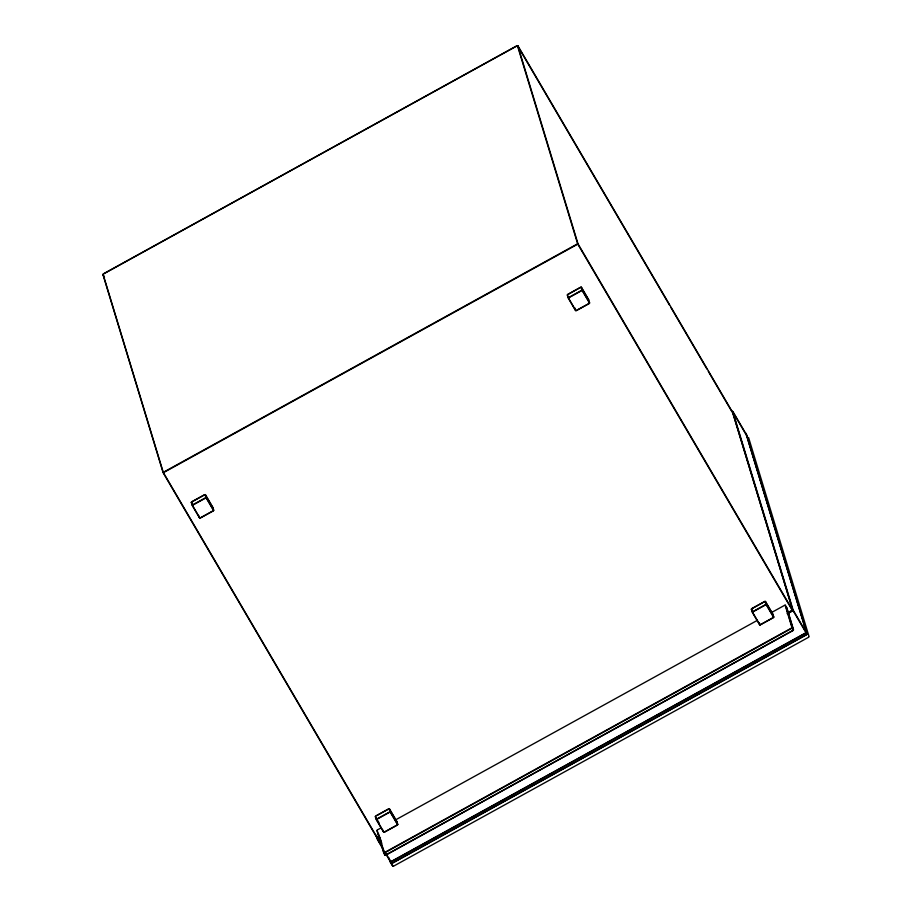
<?xml version="1.0" encoding="UTF-8"?>
<svg xmlns="http://www.w3.org/2000/svg" width="912" height="912" viewBox="0 0 912 912"><rect width="100%" height="100%" fill="white"/><g stroke="black" fill="none" stroke-linecap="round" stroke-linejoin="round"><path stroke-width="1.37" d="M103.364 273.851L517.024 45.691M103.466 273.999L517.138 45.839M163.601 472.142L577.273 243.983M163.772 472.484L577.444 244.325M191.611 501.851L204.755 494.6M567.617 294.473L580.762 287.223L567.697 294.576M191.702 501.965L204.847 494.714M192.546 504.94L205.702 497.69M568.552 297.551L581.696 290.301M192.683 505.191L205.827 497.941M568.678 297.814L581.833 290.563M200.161 517.959L213.305 510.709M576.156 310.57L589.312 303.32M200.241 518.073L213.385 510.823M576.247 310.684L589.391 303.434M375.664 816.035L388.808 808.784M751.659 608.657L764.815 601.407M376.941 815.488L388.9 808.898M751.75 608.771L764.894 601.51M376.599 819.124L389.743 811.874M752.605 611.735L765.749 604.485M376.724 819.375L389.88 812.125M752.731 611.998L765.875 604.747M377.34 829.943L381.079 827.879M394.782 820.321L757.382 620.342M772.327 612.089L784.787 605.215M384.203 832.143L397.358 824.893M760.209 624.766L773.353 617.504M384.294 832.257L397.438 825.007M760.289 624.868L773.444 617.618M377.796 838.801L380.293 837.421M787.375 612.898L792.357 610.151M377.978 839.131L380.464 837.763M787.546 613.24L792.528 610.493M787.193 613.651L792.186 610.903M788.561 613.103L792.3 611.04M384.248 852.686L791.696 627.958M384.397 852.982L791.855 628.254M385.616 855.057L793.064 630.329M385.708 855.182L793.166 630.454M390.587 861.817L806.174 632.597M390.689 862.011L806.276 632.791M392.057 863.174L806.607 634.524M392.171 863.322L806.721 634.672M393.266 866.332L808.807 637.146M392.855 866.366L390.416 862.353M732.906 411.574L746.597 434.944M732.621 411.62L746.312 435.001M517.982 45.931L732.336 411.848M517.685 45.976L669.465 305.064M670.901 307.526L706.868 368.915M708.305 371.366L732.04 411.893M793.315 610.379L807.006 633.76M793.075 610.63L806.778 634M578.219 244.222L792.574 610.128M577.991 244.462L792.346 610.367M792.528 628.163L793.406 629.656M792.334 628.368L793.201 629.861M581.48 287.394L588.662 299.66M765.521 601.578L772.715 613.844M581.263 287.428L588.445 299.695M765.305 601.612L772.498 613.89M582.415 290.483L589.597 302.75M766.468 604.667L773.65 616.934M582.244 290.654L589.426 302.932M766.285 604.85L773.479 617.116M751.454 609.341L752.89 611.792M568.564 298.201L575.746 310.479M752.605 612.385L759.799 624.663M568.347 298.235L575.529 310.513M752.389 612.431L759.582 624.697M103.079 274.763L104.515 277.225M205.474 494.783L212.667 507.049M389.527 808.967L396.709 821.233M205.257 494.817L212.45 507.083M389.31 809.001L396.492 821.267M206.408 497.861L213.602 510.127M390.461 812.045L397.643 824.311M206.237 498.043L213.431 510.31M390.29 812.227L397.472 824.494M191.577 502.364L193.013 504.815M191.406 502.535L192.842 504.997M375.448 816.73L379.05 822.863M192.557 505.59L199.751 517.856M376.61 819.774L383.792 832.04M192.341 505.624L199.523 517.891M376.394 819.808L383.576 832.075M163.613 473.009L377.967 838.926M163.328 473.054L377.671 838.972M377.807 839.667L382.607 847.841M386.027 853.689L391.51 863.037M377.522 839.713L383.69 850.235M385.742 853.735L391.214 863.083M384.26 853.438L385.138 854.932M384.009 853.484L384.875 854.977M390.587 862.319L392.844 866.195M748.558 437.464L809.035 636.496M746.837 435.412L806.333 631.241M746.13 433.428L806.596 632.461M745.891 433.371L806.356 632.404M732.758 411.369L793.075 609.923M732.347 411.278L792.676 609.82M732.564 412.304L792.733 610.333M786.703 607.324L793.543 629.827M786.6 607.654L793.44 630.169M785.494 605.249L792.334 627.764M785.141 605.158L791.981 627.673M772.886 614.198L773.764 617.082M772.795 614.483L773.672 617.378M765.407 601.43L766.285 604.314M765.111 601.361L765.989 604.246M759.411 622.999L759.992 624.925M759.115 622.919L759.696 624.845M751.431 608.897L752.309 611.792M751.34 609.193L752.218 612.077M517.822 45.725L577.991 243.755M517.423 45.634L577.592 243.652M588.844 300.014L589.631 303.194M581.366 287.246L582.244 290.13M581.058 287.166L581.936 290.062M574.765 307.777L575.643 310.661M567.378 294.713L568.256 297.608M567.287 295.009L568.165 297.893M396.891 821.575L397.769 824.471M396.8 821.872L397.678 824.756M389.413 808.819L390.29 811.703M389.105 808.739L389.983 811.623M383.108 830.308L383.69 832.223M390.541 860.563L391.373 863.288M389.036 857.987L390.279 862.079M375.425 816.286L376.303 819.17M375.334 816.571L376.211 819.466M380.543 839.348L381.752 843.326M384.157 851.272L385.366 855.239M378.583 833.967L385.012 855.148M377.066 830.228L383.906 852.743M376.964 830.57L383.804 853.085M376.576 836.144L377.408 838.858M376.052 835.164L377.283 839.245M212.838 507.391L213.716 510.287M212.747 507.688L213.625 510.572M205.36 494.623L206.237 497.519M205.052 494.555L205.93 497.439M199.055 516.112L199.648 518.039M191.372 502.102L192.25 504.986M191.292 502.387L192.17 505.282M103.045 274.181L163.214 472.199M102.931 274.569L163.088 472.587"/></g></svg>
